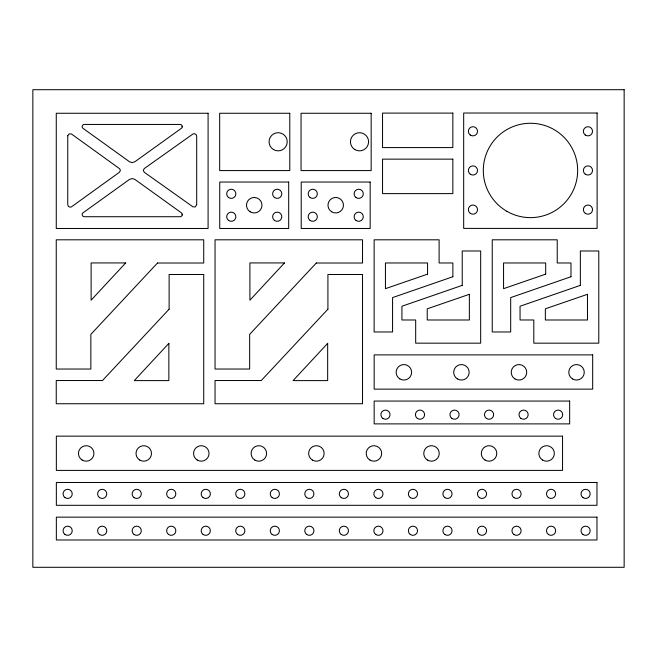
<?xml version="1.0" encoding="UTF-8"?>
<svg xmlns="http://www.w3.org/2000/svg" width="657" height="657" viewBox="0 0 657 657"><rect width="100%" height="100%" fill="white"/><g stroke="black" fill="none" stroke-linecap="round" stroke-linejoin="round"><path stroke-width="0.99" d="M182.194 214.938L182.17 214.026A2.176 2.176 0 0 0 181.447 212.876L134.907 179.435L132.188 178.532L129.478 179.435L82.938 212.876A2.176 2.176 0 0 0 84.178 216.72L180.207 216.72A2.176 2.176 0 0 0 182.194 214.938L182.194 214.231M182.194 126.226L182.17 127.138A2.176 2.176 0 0 1 181.447 128.287L134.907 161.729L132.188 162.632L129.478 161.729L82.938 128.287A2.176 2.176 0 0 1 84.178 124.444L180.207 124.444A2.176 2.176 0 0 1 182.194 126.226L182.194 126.932M67.77 135.744L67.745 204.614L68.369 206.364L70.061 207.177L71.441 206.848L119.369 172.29L120.42 170.418L119.673 168.759L71.441 133.979L69.133 133.897L67.77 135.744M196.689 204.614L195.301 206.939L192.986 206.848L144.302 172.29L143.251 170.418L144.302 168.537L192.986 133.979L194.373 133.65L196.065 134.463L196.689 136.221L196.689 204.614M125.684 262.931L91.109 300.183L91.109 262.931L125.684 262.931M168.857 343.356L134.283 380.608L168.857 380.608L168.857 343.356M284.489 262.931L249.906 300.183L249.906 262.931L284.489 262.931M327.662 343.356L293.079 380.608L327.662 380.608L327.662 343.356M157.491 263.014L90.855 334.356L90.855 369.037L56.247 369.037L56.247 239.805L203.727 239.805L203.727 263.014L157.491 263.014M169.12 309.192L102.476 380.526L56.247 380.526L56.247 403.743L203.727 403.743L203.727 274.503L169.12 274.503L169.12 309.192M316.296 263.014L249.652 334.356L249.652 369.037L215.044 369.037L215.044 239.805L362.524 239.805L362.524 263.014L316.296 263.014M327.917 309.192L261.272 380.526L215.044 380.526L215.044 403.743L362.524 403.743L362.524 274.503L327.917 274.503L327.917 309.192M452.87 276.737L392.566 297.596L392.566 331.974L374.129 331.974L374.129 239.805L439.114 239.805L439.114 262.981L452.87 262.981L452.87 276.737M462.232 285.376L401.928 306.228L401.928 319.984L415.684 319.984L415.684 343.168L480.669 343.168L480.669 250.99L462.232 250.99L462.232 285.376M570.982 276.737L510.686 297.596L510.686 331.974L492.249 331.974L492.249 239.805L557.226 239.805L557.226 262.981L570.982 262.981L570.982 276.737M580.345 285.376L520.048 306.228L520.048 319.984L533.804 319.984L533.804 343.168L598.782 343.168L598.782 250.99L580.345 250.99L580.345 285.376M427.559 274.15L385.437 288.669L385.437 262.972L427.559 262.972L427.559 274.15M469.361 294.303L427.239 308.823L427.239 319.992L469.361 319.992L469.361 294.303M545.68 274.15L503.558 288.669L503.558 262.972L545.68 262.972L545.68 274.15M587.473 294.303L545.351 308.823L545.351 319.992L587.473 319.992L587.473 294.303M624.15 89.705L32.85 89.705L32.85 567.295L624.15 567.295L624.15 89.705M452.845 113.103L382.546 113.103L382.546 147.579L452.845 147.579L452.845 113.103M597.114 113.02L463.678 113.02L463.678 228.398L597.114 228.398L597.114 113.02M208.088 113.259L56.264 113.259L56.264 228.472L208.088 228.472L208.088 113.259M289.778 113.267L219.668 113.267L219.668 170.582L289.778 170.582L289.778 113.267M371.164 113.267L301.054 113.267L301.054 170.582L371.164 170.582L371.164 113.267M452.845 159.142L382.546 159.142L382.546 193.618L452.845 193.618L452.845 159.142M288.694 182.046L219.734 182.046L219.734 228.472L288.694 228.472L288.694 182.046M370.17 182.046L301.21 182.046L301.21 228.472L370.17 228.472L370.17 182.046M592.68 354.887L374.162 354.887L374.162 389.133L592.68 389.133L592.68 354.887M569.652 401.057L374.162 401.057L374.162 423.888L569.652 423.888L569.652 401.057M562.548 436.149L56.346 436.149L56.346 470.396L562.548 470.396L562.548 436.149M596.975 482.476L56.346 482.476L56.346 505.307L596.975 505.307L596.975 482.476M596.975 517.149L56.346 517.149L56.346 539.98L596.975 539.98L596.975 517.149M99.536 534.486A4.583 4.583 0 0 0 106.746 531.168A4.583 4.583 0 0 0 100.258 526.577A4.583 4.583 0 0 0 99.536 534.486M65.002 534.486A4.583 4.583 0 0 0 72.213 531.168A4.583 4.583 0 0 0 65.733 526.577A4.583 4.583 0 0 0 65.002 534.486M548.423 497.62A4.583 4.583 0 0 0 555.633 494.294A4.583 4.583 0 0 0 549.145 489.711A4.583 4.583 0 0 0 548.423 497.62M513.889 497.62A4.583 4.583 0 0 0 521.1 494.294A4.583 4.583 0 0 0 514.62 489.711A4.583 4.583 0 0 0 513.889 497.62M479.364 497.62A4.583 4.583 0 0 0 486.574 494.294A4.583 4.583 0 0 0 480.086 489.711A4.583 4.583 0 0 0 479.364 497.62M444.83 497.62A4.583 4.583 0 0 0 452.041 494.294A4.583 4.583 0 0 0 445.561 489.711A4.583 4.583 0 0 0 444.83 497.62M375.771 497.62A4.583 4.583 0 0 0 382.982 494.294A4.583 4.583 0 0 0 376.494 489.711A4.583 4.583 0 0 0 375.771 497.62M582.948 497.62A4.583 4.583 0 0 0 590.158 494.294A4.583 4.583 0 0 0 583.679 489.711A4.583 4.583 0 0 0 582.948 497.62M134.061 534.486A4.583 4.583 0 0 0 141.28 531.168A4.583 4.583 0 0 0 134.792 526.577A4.583 4.583 0 0 0 134.061 534.486M272.179 534.486A4.583 4.583 0 0 0 279.397 531.168A4.583 4.583 0 0 0 272.91 526.577A4.583 4.583 0 0 0 272.179 534.486M237.653 534.486A4.583 4.583 0 0 0 244.864 531.168A4.583 4.583 0 0 0 238.376 526.577A4.583 4.583 0 0 0 237.653 534.486M203.12 497.62A4.583 4.583 0 0 0 210.339 494.294A4.583 4.583 0 0 0 203.851 489.711A4.583 4.583 0 0 0 203.12 497.62M306.712 497.62A4.583 4.583 0 0 0 313.923 494.294A4.583 4.583 0 0 0 307.435 489.711A4.583 4.583 0 0 0 306.712 497.62M237.653 497.62A4.583 4.583 0 0 0 244.864 494.294A4.583 4.583 0 0 0 238.376 489.711A4.583 4.583 0 0 0 237.653 497.62M410.305 497.62A4.583 4.583 0 0 0 417.515 494.294A4.583 4.583 0 0 0 411.027 489.711A4.583 4.583 0 0 0 410.305 497.62M582.948 534.486A4.583 4.583 0 0 0 590.158 531.168A4.583 4.583 0 0 0 583.679 526.577A4.583 4.583 0 0 0 582.948 534.486M548.423 534.486A4.583 4.583 0 0 0 555.633 531.168A4.583 4.583 0 0 0 549.145 526.577A4.583 4.583 0 0 0 548.423 534.486M513.889 534.486A4.583 4.583 0 0 0 521.1 531.168A4.583 4.583 0 0 0 514.62 526.577A4.583 4.583 0 0 0 513.889 534.486M341.246 497.62A4.583 4.583 0 0 0 348.456 494.294A4.583 4.583 0 0 0 341.969 489.711A4.583 4.583 0 0 0 341.246 497.62M479.364 534.486A4.583 4.583 0 0 0 486.574 531.168A4.583 4.583 0 0 0 480.086 526.577A4.583 4.583 0 0 0 479.364 534.486M410.305 534.486A4.583 4.583 0 0 0 417.515 531.168A4.583 4.583 0 0 0 411.027 526.577A4.583 4.583 0 0 0 410.305 534.486M168.594 497.62A4.583 4.583 0 0 0 175.805 494.294A4.583 4.583 0 0 0 169.317 489.711A4.583 4.583 0 0 0 168.594 497.62M134.061 497.62A4.583 4.583 0 0 0 141.28 494.294A4.583 4.583 0 0 0 134.792 489.711A4.583 4.583 0 0 0 134.061 497.62M99.536 497.62A4.583 4.583 0 0 0 106.746 494.294A4.583 4.583 0 0 0 100.258 489.711A4.583 4.583 0 0 0 99.536 497.62M306.712 534.486A4.583 4.583 0 0 0 313.923 531.168A4.583 4.583 0 0 0 307.435 526.577A4.583 4.583 0 0 0 306.712 534.486M341.246 534.486A4.583 4.583 0 0 0 348.456 531.168A4.583 4.583 0 0 0 341.969 526.577A4.583 4.583 0 0 0 341.246 534.486M168.594 534.486A4.583 4.583 0 0 0 175.805 531.168A4.583 4.583 0 0 0 169.317 526.577A4.583 4.583 0 0 0 168.594 534.486M203.12 534.486A4.583 4.583 0 0 0 210.339 531.168A4.583 4.583 0 0 0 203.851 526.577A4.583 4.583 0 0 0 203.12 534.486M272.179 497.62A4.583 4.583 0 0 0 279.397 494.294A4.583 4.583 0 0 0 272.91 489.711A4.583 4.583 0 0 0 272.179 497.62M65.002 497.62A4.583 4.583 0 0 0 72.213 494.294A4.583 4.583 0 0 0 65.733 489.711A4.583 4.583 0 0 0 65.002 497.62M375.771 534.486A4.583 4.583 0 0 0 382.982 531.168A4.583 4.583 0 0 0 376.494 526.577A4.583 4.583 0 0 0 375.771 534.486M82.158 460.04A7.736 7.736 0 0 0 93.935 453.642A7.736 7.736 0 0 0 82.503 446.645A7.736 7.736 0 0 0 82.158 460.04M139.703 460.04A7.736 7.736 0 0 0 151.48 453.642A7.736 7.736 0 0 0 140.056 446.645A7.736 7.736 0 0 0 139.703 460.04M197.256 460.04A7.736 7.736 0 0 0 209.033 453.642A7.736 7.736 0 0 0 197.601 446.645A7.736 7.736 0 0 0 197.256 460.04M254.801 460.04A7.736 7.736 0 0 0 266.578 453.642A7.736 7.736 0 0 0 255.154 446.645A7.736 7.736 0 0 0 254.801 460.04M312.354 460.04A7.736 7.736 0 0 0 324.131 453.642A7.736 7.736 0 0 0 312.699 446.645A7.736 7.736 0 0 0 312.354 460.04M369.899 460.04A7.736 7.736 0 0 0 381.676 453.642A7.736 7.736 0 0 0 370.252 446.645A7.736 7.736 0 0 0 369.899 460.04M427.452 460.04A7.736 7.736 0 0 0 439.229 453.642A7.736 7.736 0 0 0 427.806 446.645A7.736 7.736 0 0 0 427.452 460.04M484.997 460.04A7.736 7.736 0 0 0 496.774 453.642A7.736 7.736 0 0 0 485.351 446.645A7.736 7.736 0 0 0 484.997 460.04M542.551 460.04A7.736 7.736 0 0 0 554.327 453.642A7.736 7.736 0 0 0 542.904 446.645A7.736 7.736 0 0 0 542.551 460.04M399.834 378.908A7.736 7.736 0 0 0 411.611 372.511A7.736 7.736 0 0 0 400.179 365.514A7.736 7.736 0 0 0 399.834 378.908M572.477 378.908A7.736 7.736 0 0 0 584.254 372.511A7.736 7.736 0 0 0 572.83 365.514A7.736 7.736 0 0 0 572.477 378.908M457.379 378.908A7.736 7.736 0 0 0 469.155 372.511A7.736 7.736 0 0 0 457.732 365.514A7.736 7.736 0 0 0 457.379 378.908M514.932 378.908A7.736 7.736 0 0 0 526.709 372.511A7.736 7.736 0 0 0 515.277 365.514A7.736 7.736 0 0 0 514.932 378.908M451.876 418.402A4.583 4.583 0 0 0 459.087 415.076A4.583 4.583 0 0 0 452.607 410.494A4.583 4.583 0 0 0 451.876 418.402M417.351 418.402A4.583 4.583 0 0 0 424.562 415.076A4.583 4.583 0 0 0 418.074 410.494A4.583 4.583 0 0 0 417.351 418.402M382.817 418.402A4.583 4.583 0 0 0 390.028 415.076A4.583 4.583 0 0 0 383.548 410.494A4.583 4.583 0 0 0 382.817 418.402M555.469 418.402A4.583 4.583 0 0 0 562.679 415.076A4.583 4.583 0 0 0 556.192 410.494A4.583 4.583 0 0 0 555.469 418.402M520.935 418.402A4.583 4.583 0 0 0 528.146 415.076A4.583 4.583 0 0 0 521.666 410.494A4.583 4.583 0 0 0 520.935 418.402M486.41 418.402A4.583 4.583 0 0 0 493.621 415.076A4.583 4.583 0 0 0 487.133 410.494A4.583 4.583 0 0 0 486.41 418.402M506.884 211.308A47.189 47.189 0 0 0 577.659 170.45A47.189 47.189 0 0 0 506.884 129.585A47.189 47.189 0 0 0 506.884 211.308M470.297 135.038A4.583 4.583 0 0 0 477.508 131.712A4.583 4.583 0 0 0 471.028 127.13A4.583 4.583 0 0 0 470.297 135.038M470.297 174.195A4.583 4.583 0 0 0 477.508 170.877A4.583 4.583 0 0 0 471.028 166.295A4.583 4.583 0 0 0 470.297 174.195M470.297 213.361A4.583 4.583 0 0 0 477.508 210.035A4.583 4.583 0 0 0 471.028 205.452A4.583 4.583 0 0 0 470.297 213.361M585.305 174.195A4.583 4.583 0 0 0 592.515 170.877A4.583 4.583 0 0 0 586.028 166.295A4.583 4.583 0 0 0 585.305 174.195M585.305 213.361A4.583 4.583 0 0 0 592.515 210.035A4.583 4.583 0 0 0 586.028 205.452A4.583 4.583 0 0 0 585.305 213.361M585.305 135.038A4.583 4.583 0 0 0 592.515 131.712A4.583 4.583 0 0 0 586.028 127.13A4.583 4.583 0 0 0 585.305 135.038M273.394 149.517A9.075 9.075 0 0 0 287.208 142.019A9.075 9.075 0 0 0 273.805 133.806A9.075 9.075 0 0 0 273.394 149.517M354.772 149.517A9.075 9.075 0 0 0 368.585 142.019A9.075 9.075 0 0 0 355.182 133.806A9.075 9.075 0 0 0 354.772 149.517M250.194 211.817A7.736 7.736 0 0 0 261.971 205.419A7.736 7.736 0 0 0 250.547 198.414A7.736 7.736 0 0 0 250.194 211.817M228.628 197.552A4.583 4.583 0 0 0 235.838 194.226A4.583 4.583 0 0 0 229.35 189.643A4.583 4.583 0 0 0 228.628 197.552M274.569 197.552A4.583 4.583 0 0 0 281.787 194.226A4.583 4.583 0 0 0 275.299 189.643A4.583 4.583 0 0 0 274.569 197.552M274.569 220.473A4.583 4.583 0 0 0 281.787 217.147A4.583 4.583 0 0 0 275.299 212.564A4.583 4.583 0 0 0 274.569 220.473M331.678 211.817A7.736 7.736 0 0 0 343.447 205.419A7.736 7.736 0 0 0 332.023 198.414A7.736 7.736 0 0 0 331.678 211.817M310.104 197.552A4.583 4.583 0 0 0 317.315 194.226A4.583 4.583 0 0 0 310.835 189.643A4.583 4.583 0 0 0 310.104 197.552M356.053 197.552A4.583 4.583 0 0 0 363.264 194.226A4.583 4.583 0 0 0 356.776 189.643A4.583 4.583 0 0 0 356.053 197.552M356.053 220.473A4.583 4.583 0 0 0 363.264 217.147A4.583 4.583 0 0 0 356.776 212.564A4.583 4.583 0 0 0 356.053 220.473M310.104 220.473A4.583 4.583 0 0 0 317.315 217.147A4.583 4.583 0 0 0 310.835 212.564A4.583 4.583 0 0 0 310.104 220.473M228.628 220.473A4.583 4.583 0 0 0 235.838 217.147A4.583 4.583 0 0 0 229.35 212.564A4.583 4.583 0 0 0 228.628 220.473M444.83 534.486A4.583 4.583 0 0 0 452.041 531.168A4.583 4.583 0 0 0 445.561 526.577A4.583 4.583 0 0 0 444.83 534.486"/></g></svg>
